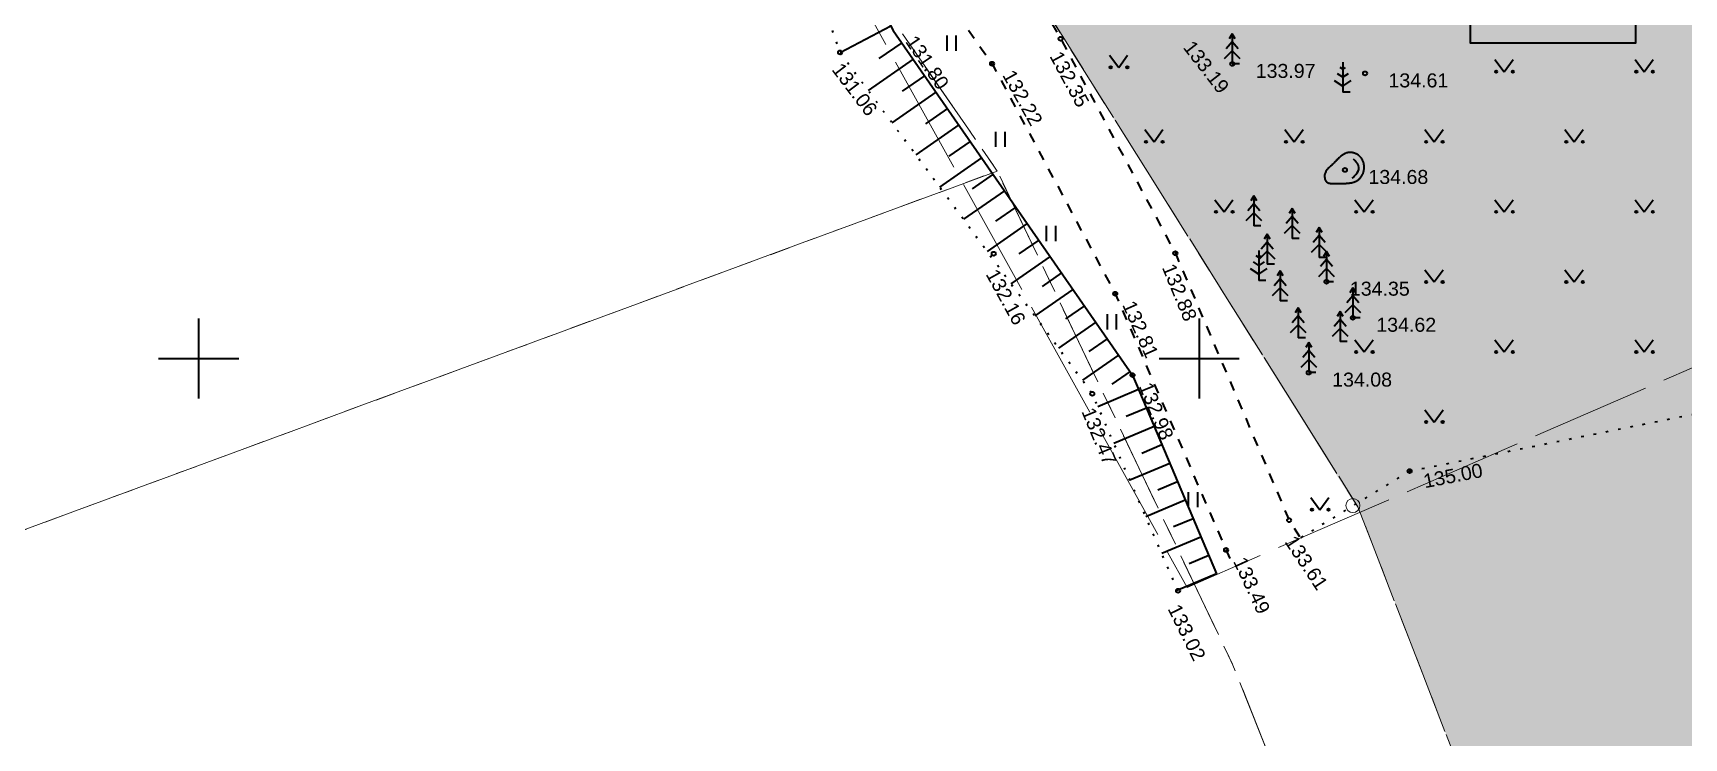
# Model space of a CAD drawing. Header units: millimetres. Extents: x 368386 to 996118, y -334862 to 250838.
# Drawn here: x 658828 to 741334, y -168663 to -133448 of the extents above; entities that cross this region are included whole.
import ezdxf

# ---------------------------------------------------------------- set-up
doc = ezdxf.new("R2010")
doc.units = ezdxf.units.MM
doc.header["$MEASUREMENT"] = 0
for name, pattern in [('KATASTRIPIIR', [7000, 4000, -1000, 1000, -1000]), ('KOLVIK', [625, 125, -500]), ('KRUUSKILL', [1000, 500, -500]), ('NOLVAALL', [600, 100, -500]), ('TOOPIIR', [7000, 6000, -1000])]:
    doc.linetypes.add(name, pattern=pattern)
for name, color, linetype, lineweight, true_color in [('New_       asendi fill_Pen_No__149', 7, 'Continuous', 25, 0x186722), ('New_MOOTPIIR#1_Pen_No__102', 7, 'Continuous', 13, 0xcccccc), ('New_PIIR#1_Pen_No__102', 7, 'Continuous', 13, 0xcccccc), ('New_PIIR#1_Pen_No__164', 7, 'Continuous', 13, 0xf27e39), ('New_PIIR#1_Pen_No__240', 7, 'Continuous', 0, 0xe8e8e8), ('New_RELJEEF_Pen_No__34', 7, 'Continuous', 35, 0xbd8b17)]:
    doc.layers.add(name, color=color, linetype=linetype, lineweight=lineweight, true_color=true_color)
for name, color, linetype, lineweight in [('New__PRONTEX_TEKST_Pen_No__7', 7, 'Continuous', 35), ('New_HALJASTUS#1_Pen_No__7', 7, 'Continuous', 35), ('New_korgus-EH2000#1_Pen_No__1', 7, 'Continuous', 13), ('New_korgus-EH2000#1_Pen_No__7', 7, 'Continuous', 35), ('New_PIIRIMLEITUD_Pen_No__1', 7, 'Continuous', 13), ('New_PUU_Pen_No__7', 7, 'Continuous', 35), ('New_TEE#1_Pen_No__7', 7, 'Continuous', 35), ('New_VORK#1_Pen_No__7', 7, 'Continuous', 35)]:
    doc.layers.add(name, color=color, linetype=linetype, lineweight=lineweight)
doc.styles.add('GENERATED_STYLE_1', font='arial.ttf')

msp = doc.modelspace()

# ---------------------------------------------------------------- hatches: boundary and pattern name
at = {"layer": 'New_       asendi fill_Pen_No__149', "linetype": 'Continuous', "lineweight": 0, "true_color": 0x061908}
h = msp.add_hatch(color=98, dxfattribs=at)
h.paths.add_polyline_path([(802345.63, -38322.05), (677945.63, -100972.05), (697685.63, -113562.05), (725141.88, -157386.04), (747105.63, -214022.05), (773035.63, -233162.05), (849485.63, -225922.05), (847735.63, -145332.05)])
h.paths.add_polyline_path([(757638.71, -147399.28, -0.00065641), (757597.25, -147430.15)], flags=0)
h.paths.add_polyline_path([(781623.18, -112523.26, 0.05995559), (781750.4, -112778.31, 0.78516634), (783932.82, -111999.14, 0.05995559), (783869.75, -111721.19, 1)], flags=0)

# ---------------------------------------------------------------- linework, layer by layer
at = {"layer": 'New__PRONTEX_TEKST_Pen_No__7', "color": 7, "linetype": 'Continuous', "lineweight": 35, "flags": 128}
msp.add_lwpolyline([(730673.06, -127844.65), (738915.55, -127844.65), (738915.55, -133946.75), (730673.06, -133946.75)], close=True, dxfattribs=at)
at = {"layer": 'New_HALJASTUS#1_Pen_No__7', "color": 7, "linetype": 'Continuous', "lineweight": 35}
for p, q in [((704489.36, -133578.39), (704489.36, -134339.5)), ((704944.41, -133578.39), (704944.41, -134339.5)), ((712622.93, -134556.02), (713086.33, -135162.73)), ((713086.33, -135162.73), (713531.91, -134556.02)), ((731887.22, -134775.35), (732350.63, -135382.05)), ((732350.63, -135382.05), (732796.21, -134775.35)), ((738887.22, -134775.35), (739350.63, -135382.05)), ((739350.63, -135382.05), (739796.21, -134775.35)), ((706933.14, -138376.55), (706933.14, -139137.67)), ((707388.2, -138376.55), (707388.2, -139137.67)), ((714387.22, -138275.35), (714850.63, -138882.05)), ((714850.63, -138882.05), (715296.21, -138275.35)), ((721387.22, -138275.35), (721850.63, -138882.05)), ((721850.63, -138882.05), (722296.21, -138275.35)), ((728387.22, -138275.35), (728850.63, -138882.05)), ((728850.63, -138882.05), (729296.21, -138275.35)), ((735387.22, -138275.35), (735850.63, -138882.05)), ((735850.63, -138882.05), (736296.21, -138275.35)), ((717887.22, -141775.35), (718350.63, -142382.05)), ((718350.63, -142382.05), (718796.21, -141775.35)), ((724887.22, -141775.35), (725350.63, -142382.05)), ((725350.63, -142382.05), (725796.21, -141775.35)), ((731887.22, -141775.35), (732350.63, -142382.05)), ((732350.63, -142382.05), (732796.21, -141775.35)), ((738887.22, -141775.35), (739350.63, -142382.05)), ((739350.63, -142382.05), (739796.21, -141775.35)), ((709466.34, -143085.31), (709466.34, -143846.43)), ((709921.39, -143085.31), (709921.39, -143846.43)), ((728387.22, -145275.35), (728850.63, -145882.05)), ((728850.63, -145882.05), (729296.21, -145275.35)), ((735387.22, -145275.35), (735850.63, -145882.05)), ((735850.63, -145882.05), (736296.21, -145275.35)), ((712506.17, -147496.05), (712506.17, -148257.17)), ((712961.23, -147496.05), (712961.23, -148257.17)), ((724887.22, -148775.35), (725350.63, -149382.05)), ((725350.63, -149382.05), (725796.21, -148775.35)), ((731887.22, -148775.35), (732350.63, -149382.05)), ((732350.63, -149382.05), (732796.21, -148775.35)), ((738887.22, -148775.35), (739350.63, -149382.05)), ((739350.63, -149382.05), (739796.21, -148775.35)), ((728387.22, -152275.35), (728850.63, -152882.05)), ((728850.63, -152882.05), (729296.21, -152275.35)), ((716559.28, -156377.13), (716559.28, -157138.25)), ((717014.34, -156377.13), (717014.34, -157138.25)), ((722679.41, -156652.62), (723142.81, -157259.33)), ((723142.81, -157259.33), (723588.39, -156652.62))]:
    msp.add_line(p, q, dxfattribs=at)
at = {"layer": 'New_HALJASTUS#1_Pen_No__7', "color": 7, "linetype": 'KOLVIK', "lineweight": 35, "flags": 128}
for points in [[(727624.63, -155333.05), (750207.63, -150802.05), (757265.63, -147705.05), (770554.63, -136355.05), (777349.63, -133529.05), (781463.63, -130246.05), (793458.63, -123169.05), (804966.63, -117898.05), (808673.49, -115841.54), (805401.63, -109757.05), (809824.63, -107170.05), (812831.63, -102597.05), (819997.63, -100451.05), (827966.9, -112692.07)], [(727624.63, -155333.05), (724788.63, -157055.05), (722172.4, -158676.76)]]:
    msp.add_lwpolyline(points, dxfattribs=at)
at = {"layer": 'New_HALJASTUS#1_Pen_No__7', "color": 7, "linetype": 'Continuous', "lineweight": 35}
for centre in [(712685.31, -135162.73), (713514.09, -135162.73), (731949.6, -135382.05), (732778.38, -135382.05), (738949.6, -135382.05), (739778.38, -135382.05), (714449.6, -138882.05), (715278.38, -138882.05), (721449.6, -138882.05), (722278.38, -138882.05), (728449.6, -138882.05), (729278.38, -138882.05), (735449.6, -138882.05), (736278.38, -138882.05), (717949.6, -142382.05), (718778.38, -142382.05), (724949.6, -142382.05), (725778.38, -142382.05), (731949.6, -142382.05), (732778.38, -142382.05), (738949.6, -142382.05), (739778.38, -142382.05), (728449.6, -145882.05), (729278.38, -145882.05), (735449.6, -145882.05), (736278.38, -145882.05), (724949.6, -149382.05), (725778.38, -149382.05), (731949.6, -149382.05), (732778.38, -149382.05), (738949.6, -149382.05), (739778.38, -149382.05), (728449.6, -152882.05), (729278.38, -152882.05), (722741.79, -157259.33), (723570.57, -157259.33)]:
    msp.add_circle(centre, 55.01, dxfattribs=at)
at = {"layer": 'New_korgus-EH2000#1_Pen_No__7', "color": 7, "linetype": 'Continuous', "lineweight": 35}
for centre in [(710179.63, -133734.05), (699157.63, -134418.05), (706755.63, -134981.05), (718760.63, -134989.05), (725393.63, -135464.05), (724392.63, -140288.05), (706839.63, -144470.05), (715914.63, -144448.05), (723466.63, -145869.05), (712909.63, -146470.05), (724787.63, -147672.05), (713773.63, -150538.05), (722581.63, -150411.05), (711764.63, -151468.05), (727624.63, -155333.05), (721602.63, -157783.05), (718448.63, -159272.05), (716049.63, -161310.05)]:
    msp.add_circle(centre, 100, dxfattribs=at)
at = {"layer": 'New_MOOTPIIR#1_Pen_No__102', "color": 254, "linetype": 'TOOPIIR', "lineweight": 13, "true_color": 0xcccccc, "flags": 128}
msp.add_lwpolyline([(666023.63, -103201.05), (685304.63, -114770.05), (695822.63, -123885.05), (716500.63, -161142.05), (837208.63, -108675.05), (806252.63, -29932.05)], close=True, dxfattribs=at)
at = {"layer": 'New_PIIR#1_Pen_No__102', "color": 254, "linetype": 'KATASTRIPIIR', "lineweight": 13, "true_color": 0xcccccc, "flags": 128}
msp.add_lwpolyline([(860535.63, -242022.05), (854885.63, -242762.05), (855315.63, -237532.05), (852705.63, -233572.05), (844285.63, -230452.05), (833425.63, -231082.05), (799515.63, -240292.05), (781125.63, -240992.05), (768135.63, -238902.05), (752375.63, -230352.05), (741445.63, -217912.05), (733335.63, -201682.05), (718795.63, -165022.05), (707015.63, -140342.05), (692155.63, -118842.05), (680215.63, -110272.05), (634625.63, -88992.05), (586155.63, -62102.05), (536825.63, -32082.05), (528865.63, -24412.05), (519115.63, -13552.05), (513965.63, -4142.05), (506455.63, 12657.95), (493685.63, 40907.95), (479385.63, 67587.95), (468135.63, 86957.95), (460385.63, 100357.95), (450865.63, 115877.95), (447095.63, 122017.95), (433645.63, 141007.95), (422785.63, 156437.95), (413565.63, 171597.95), (407105.63, 187117.95), (401305.63, 207387.95), (398235.63, 228527.95), (397065.63, 250837.95), (403255.63, 247467.95), (404205.63, 229117.95), (407185.63, 208637.95), (412585.63, 189547.95), (418925.63, 174327.95), (427805.63, 159727.95), (448945.63, 129797.95), (452115.63, 125327.95), (457565.63, 116427.95), (465535.63, 103427.95), (484575.63, 70507.95), (499065.63, 43567.95), (510825.63, 17567.95), (511925.63, 15117.95), (519345.63, -1472.05), (524045.63, -10062.05), (533185.63, -20242.05), (540515.63, -27302.05), (578445.63, -50432.05), (587305.63, -55802.05), (604535.63, -66232.05), (628685.63, -77922.05), (677945.63, -100972.05), (697685.63, -113562.05), (725035.63, -157112.05), (747105.63, -214022.05), (773035.63, -233162.05), (849485.63, -225922.05), (850265.63, -225902.05), (854245.63, -227602.05), (857075.63, -229242.05), (860055.63, -232532.05), (861015.63, -235192.05), (861325.63, -238452.05)], close=True, dxfattribs=at)
at = {"layer": 'New_PIIR#1_Pen_No__164', "color": 30, "linetype": 'KATASTRIPIIR', "lineweight": 13, "true_color": 0xf27e39, "flags": 128}
msp.add_lwpolyline([(747105.63, -214022.05), (725035.63, -157112.05), (697685.63, -113562.05), (677945.63, -100972.05), (802345.63, -38322.05), (847735.63, -145332.05), (849485.63, -225922.05), (773035.63, -233162.05)], close=True, dxfattribs=at)
at = {"layer": 'New_PIIR#1_Pen_No__240', "color": 254, "linetype": 'KATASTRIPIIR', "lineweight": 0, "true_color": 0xe8e8e8, "flags": 128}
for points in [[(368385.63, -77942.05), (373185.63, -77592.05), (584515.63, -62212.05), (586155.63, -62102.05), (634625.63, -88992.05), (680215.63, -110272.05), (692155.63, -118842.05), (707015.63, -140342.05), (616265.63, -173792.05), (550915.63, -201692.05), (515495.63, -247022.05), (512435.63, -308352.05), (514785.63, -309122.05), (519105.63, -315252.05), (518985.63, -316812.05), (518355.63, -317222.05), (517255.63, -317512.05), (514795.63, -317602.05), (513195.63, -317802.05), (512285.63, -318042.05), (511375.63, -319152.05), (510285.63, -320842.05), (509145.63, -323202.05), (508545.63, -325132.05), (507915.63, -327742.05), (507225.63, -327982.05), (505535.63, -327592.05), (504675.63, -326822.05), (503845.63, -324652.05), (503075.63, -322822.05), (501295.63, -319252.05), (500425.63, -318292.05), (499695.63, -317762.05), (498375.63, -317712.05), (492535.63, -318872.05), (491075.63, -319592.05), (490155.63, -320752.05), (489935.63, -322152.05), (490665.63, -323892.05), (492175.63, -325672.05), (493635.63, -326682.05), (497555.63, -327652.05), (498375.63, -328272.05), (498745.63, -329092.05), (498285.63, -330162.05), (497425.63, -331022.05), (495965.63, -331222.05), (494135.63, -331032.05), (492495.63, -330692.05), (490395.63, -330062.05), (485695.63, -330742.05), (484595.63, -330602.05), (482325.63, -329372.05), (478045.63, -324912.05), (477315.63, -323602.05), (477705.63, -319632.05), (476745.63, -314732.05), (475915.63, -313382.05), (474555.63, -311932.05), (473275.63, -310972.05), (467525.63, -308752.05), (464235.63, -306822.05), (463415.63, -304892.05), (463415.63, -302962.05), (464325.63, -301132.05), (465415.63, -300262.05), (467055.63, -299102.05), (467875.63, -297652.05), (468335.63, -295822.05), (467875.63, -294852.05), (466325.63, -293602.05), (464865.63, -292732.05), (462035.63, -291962.05), (460215.63, -291192.05), (459845.63, -289842.05), (460025.63, -288882.05), (461305.63, -287332.05), (461575.63, -285402.05), (461395.63, -283862.05), (460025.63, -282802.05), (457835.63, -282222.05), (455275.63, -283702.05), (450685.63, -283972.05), (447795.63, -283672.05), (446795.63, -283772.05), (445515.63, -284352.05), (444605.63, -285122.05), (444145.63, -287532.05), (444145.63, -289372.05), (446065.63, -291972.05), (446065.63, -294002.05), (445615.63, -295352.05), (443785.63, -296512.05), (440695.63, -297952.05), (438195.63, -300452.05), (436645.63, -300052.05), (434925.63, -298602.05), (434635.63, -296522.05), (427965.63, -289052.05), (427145.63, -272952.05), (423395.63, -267812.05), (414815.63, -266352.05), (403865.63, -251942.05), (396185.63, -238602.05), (398105.63, -228772.05), (397285.63, -216112.05), (396565.63, -207102.05), (398845.63, -200702.05), (413565.63, -185652.05), (415035.63, -181562.05), (406915.63, -173982.05), (405025.63, -168482.05), (404555.63, -161072.05), (393995.63, -152852.05), (391465.63, -146932.05), (394515.63, -131812.05), (389345.63, -117632.05), (387945.63, -108852.05), (390255.63, -101332.05), (390945.63, -95552.05), (386555.63, -90602.05), (380915.63, -88302.05), (374705.63, -87792.05), (371625.63, -86572.05)], [(512435.63, -308352.05), (515495.63, -247022.05), (550915.63, -201692.05), (616265.63, -173792.05), (707015.63, -140342.05), (718795.63, -165022.05), (733335.63, -201682.05), (741445.63, -217912.05), (752375.63, -230352.05), (768135.63, -238902.05), (781125.63, -240992.05), (799515.63, -240292.05), (833425.63, -231082.05), (844285.63, -230452.05), (852705.63, -233572.05), (855315.63, -237532.05), (854885.63, -242762.05), (853755.63, -241422.05), (848275.63, -239392.05), (843485.63, -241712.05), (837465.63, -246732.05), (836915.63, -248472.05), (838105.63, -250202.05), (839385.63, -251552.05), (839385.63, -253292.05), (838835.63, -255222.05), (838015.63, -256282.05), (834005.63, -259182.05), (832905.63, -260622.05), (832175.63, -262072.05), (830995.63, -263622.05), (829625.63, -264492.05), (827075.63, -265162.05), (821505.63, -266132.05), (819955.63, -267002.05), (816945.63, -270762.05), (807235.63, -279542.05), (801825.63, -286872.05), (795095.63, -292162.05), (791135.63, -293492.05), (786455.63, -293852.05), (782005.63, -297102.05), (779365.63, -297222.05), (775525.63, -295062.05), (771915.63, -289542.05), (769035.63, -288702.05), (764485.63, -289732.05), (758705.63, -292682.05), (752585.63, -294372.05), (749815.63, -298212.05), (744415.63, -300862.05), (731685.63, -301952.05), (724595.63, -303402.05), (706825.63, -312662.05), (705615.63, -316872.05), (704055.63, -319152.05), (700695.63, -319522.05), (693145.63, -311352.05), (690765.63, -309322.05), (687485.63, -307972.05), (683835.63, -302762.05), (683825.63, -301222.05), (684285.63, -298322.05), (684385.63, -296002.05), (683165.63, -294672.05), (682015.63, -294952.05), (678235.63, -298642.05), (674395.63, -299602.05), (671755.63, -300572.05), (671275.63, -302492.05), (671755.63, -305372.05), (670195.63, -306932.05), (665305.63, -307602.05), (663485.63, -307602.05), (662115.63, -308082.05), (661025.63, -308952.05), (661025.63, -309822.05), (662295.63, -310972.05), (664495.63, -312322.05), (664945.63, -313002.05), (665145.63, -314022.05), (665025.63, -316432.05), (663345.63, -317032.05), (659865.63, -317392.05), (655055.63, -317042.05), (649775.63, -318602.05), (641005.63, -322462.05), (637975.63, -324802.05), (636725.63, -328172.05), (631515.63, -334712.05), (630175.63, -334862.05), (627905.63, -333882.05), (619985.63, -329682.05), (615305.63, -329932.05), (583835.63, -329122.05), (578075.63, -326842.05), (575065.63, -326842.05), (570145.63, -328532.05), (554645.63, -332632.05), (551045.63, -332512.05), (550565.63, -329152.05), (552605.63, -324942.05), (552735.63, -321102.05), (546605.63, -314502.05), (541805.63, -313182.05), (536995.63, -314512.05), (532915.63, -316552.05), (530395.63, -316082.05), (529555.63, -313072.05), (530875.63, -310192.05), (532315.63, -308632.05), (531475.63, -306112.05), (529435.63, -303832.05), (526195.63, -302992.05), (522465.63, -304192.05), (518625.63, -304442.05), (516705.63, -305522.05), (515265.63, -307322.05), (514785.63, -309122.05)]]:
    msp.add_lwpolyline(points, close=True, dxfattribs=at)
at = {"layer": 'New_PIIRIMLEITUD_Pen_No__1', "color": 7, "linetype": 'Continuous', "lineweight": 13}
msp.add_circle((724788.63, -157055.05), 350, dxfattribs=at)
msp.add_circle((724788.63, -157055.05), 350, dxfattribs=at)
at = {"layer": 'New_PUU_Pen_No__7', "color": 7, "linetype": 'Continuous', "lineweight": 35}
for p, q in [((718760.63, -133489.05), (718610.63, -133739.05)), ((718910.63, -133739.05), (718760.63, -133489.05)), ((718760.63, -133489.05), (718760.63, -134989.05)), ((718760.63, -134339.05), (718360.63, -134739.05)), ((718760.63, -133889.05), (718460.63, -134239.05)), ((719060.63, -134239.05), (718760.63, -133889.05)), ((719160.63, -134739.05), (718760.63, -134339.05)), ((719120.63, -134989.05), (718760.63, -134989.05)), ((724284.63, -135260.05), (724160.21, -135177.11)), ((724284.63, -134910.05), (724284.63, -136410.05)), ((724409.04, -135177.11), (724284.63, -135260.05)), ((723860.36, -135820.7), (724284.63, -136103.55)), ((724284.63, -135660.05), (724018.02, -135482.31)), ((724551.24, -135482.31), (724284.63, -135660.05)), ((724284.63, -136103.55), (724708.89, -135820.7)), ((724644.63, -136410.05), (724284.63, -136410.05)), ((719835.63, -141578.05), (719685.63, -141828.05)), ((719985.63, -141828.05), (719835.63, -141578.05)), ((719835.63, -141578.05), (719835.63, -143078.05)), ((719835.63, -142428.05), (719435.63, -142828.05)), ((719835.63, -141978.05), (719535.63, -142328.05)), ((720135.63, -142328.05), (719835.63, -141978.05)), ((720235.63, -142828.05), (719835.63, -142428.05)), ((721745.63, -142614.05), (721445.63, -142964.05)), ((721745.63, -142214.05), (721595.63, -142464.05)), ((721895.63, -142464.05), (721745.63, -142214.05)), ((721745.63, -142214.05), (721745.63, -143714.05)), ((722045.63, -142964.05), (721745.63, -142614.05)), ((720195.63, -143078.05), (719835.63, -143078.05)), ((720507.63, -143495.05), (720357.63, -143745.05)), ((720657.63, -143745.05), (720507.63, -143495.05)), ((720507.63, -143495.05), (720507.63, -144995.05)), ((721745.63, -143064.05), (721345.63, -143464.05)), ((722145.63, -143464.05), (721745.63, -143064.05)), ((723101.63, -143560.05), (722801.63, -143910.05)), ((723101.63, -143160.05), (722951.63, -143410.05)), ((723251.63, -143410.05), (723101.63, -143160.05)), ((723101.63, -143160.05), (723101.63, -144660.05)), ((723401.63, -143910.05), (723101.63, -143560.05)), ((720081.63, -144304.05), (720081.63, -145804.05)), ((720507.63, -144345.05), (720107.63, -144745.05)), ((720507.63, -143895.05), (720207.63, -144245.05)), ((720807.63, -144245.05), (720507.63, -143895.05)), ((720907.63, -144745.05), (720507.63, -144345.05)), ((722105.63, -143714.05), (721745.63, -143714.05)), ((723101.63, -144010.05), (722701.63, -144410.05)), ((723501.63, -144410.05), (723101.63, -144010.05)), ((723466.63, -144369.05), (723316.63, -144619.05)), ((723616.63, -144619.05), (723466.63, -144369.05)), ((723466.63, -144369.05), (723466.63, -145869.05)), ((720081.63, -145054.05), (719815.02, -144876.31)), ((720081.63, -144654.05), (719957.21, -144571.11)), ((720206.04, -144571.11), (720081.63, -144654.05)), ((720348.24, -144876.31), (720081.63, -145054.05)), ((720867.63, -144995.05), (720507.63, -144995.05)), ((723461.63, -144660.05), (723101.63, -144660.05)), ((723466.63, -144769.05), (723166.63, -145119.05)), ((723766.63, -145119.05), (723466.63, -144769.05)), ((719657.36, -145214.7), (720081.63, -145497.55)), ((720081.63, -145497.55), (720505.89, -145214.7)), ((720441.63, -145804.05), (720081.63, -145804.05)), ((721155.63, -145725.05), (720855.63, -146075.05)), ((721155.63, -145325.05), (721005.63, -145575.05)), ((721305.63, -145575.05), (721155.63, -145325.05)), ((721155.63, -145325.05), (721155.63, -146825.05)), ((721455.63, -146075.05), (721155.63, -145725.05)), ((723466.63, -145219.05), (723066.63, -145619.05)), ((723866.63, -145619.05), (723466.63, -145219.05)), ((723826.63, -145869.05), (723466.63, -145869.05)), ((721155.63, -146175.05), (720755.63, -146575.05)), ((721555.63, -146575.05), (721155.63, -146175.05)), ((721515.63, -146825.05), (721155.63, -146825.05)), ((724787.63, -146572.05), (724487.63, -146922.05)), ((724787.63, -146172.05), (724637.63, -146422.05)), ((724937.63, -146422.05), (724787.63, -146172.05)), ((724787.63, -146172.05), (724787.63, -147672.05)), ((725087.63, -146922.05), (724787.63, -146572.05)), ((722056.63, -147576.05), (721756.63, -147926.05)), ((722056.63, -147176.05), (721906.63, -147426.05)), ((722206.63, -147426.05), (722056.63, -147176.05)), ((722056.63, -147176.05), (722056.63, -148676.05)), ((722356.63, -147926.05), (722056.63, -147576.05)), ((724148.63, -147351.05), (723998.63, -147601.05)), ((724298.63, -147601.05), (724148.63, -147351.05)), ((724148.63, -147351.05), (724148.63, -148851.05)), ((724787.63, -147022.05), (724387.63, -147422.05)), ((725187.63, -147422.05), (724787.63, -147022.05)), ((725147.63, -147672.05), (724787.63, -147672.05)), ((722056.63, -148026.05), (721656.63, -148426.05)), ((722456.63, -148426.05), (722056.63, -148026.05)), ((724148.63, -148201.05), (723748.63, -148601.05)), ((724148.63, -147751.05), (723848.63, -148101.05)), ((724448.63, -148101.05), (724148.63, -147751.05)), ((724548.63, -148601.05), (724148.63, -148201.05)), ((722416.63, -148676.05), (722056.63, -148676.05)), ((722581.63, -149311.05), (722281.63, -149661.05)), ((722581.63, -148911.05), (722431.63, -149161.05)), ((722731.63, -149161.05), (722581.63, -148911.05)), ((722581.63, -148911.05), (722581.63, -150411.05)), ((722881.63, -149661.05), (722581.63, -149311.05)), ((724508.63, -148851.05), (724148.63, -148851.05)), ((722581.63, -149761.05), (722181.63, -150161.05)), ((722981.63, -150161.05), (722581.63, -149761.05)), ((722941.63, -150411.05), (722581.63, -150411.05))]:
    msp.add_line(p, q, dxfattribs=at)
at = {"layer": 'New_RELJEEF_Pen_No__34', "color": 42, "linetype": 'Continuous', "lineweight": 35, "true_color": 0xbd8b17}
for p, q in [((701693.59, -133098.93), (699169.88, -134434.62)), ((702238.46, -133935.82), (701103.06, -134724.7)), ((702809.05, -134757.06), (700562.46, -136317.98)), ((703379.64, -135578.29), (702268.45, -136350.35)), ((703950.23, -136399.53), (701752.05, -137926.82)), ((704520.82, -137220.76), (703433.84, -137976)), ((705091.42, -138042), (702941.65, -139535.65)), ((705662.01, -138863.23), (704599.22, -139601.65)), ((706232.6, -139684.47), (704131.24, -141144.48)), ((706803.19, -140505.7), (705764.61, -141227.3)), ((707373.78, -141326.94), (705320.83, -142753.32)), ((707944.37, -142148.17), (706930, -142852.95)), ((708514.96, -142969.41), (706510.42, -144362.15)), ((709085.55, -143790.64), (708095.39, -144478.6)), ((709656.14, -144611.87), (707700.02, -145970.98)), ((710226.73, -145433.11), (709260.77, -146104.25)), ((710797.32, -146254.34), (708889.61, -147579.81)), ((711367.91, -147075.58), (710426.16, -147729.9)), ((711938.5, -147896.81), (710079.2, -149188.65)), ((712509.09, -148718.05), (711591.55, -149355.56)), ((713079.68, -149539.28), (711268.8, -150797.48)), ((713650.28, -150360.52), (712741.31, -150992.06)), ((714078.61, -151260.1), (712047.59, -152117.98)), ((714467.71, -152181.3), (713457.26, -152608.1)), ((714856.81, -153102.49), (712846.01, -153951.83)), ((715245.92, -154023.69), (714245.57, -154446.22)), ((715635.02, -154944.88), (713644.43, -155785.68)), ((716024.12, -155866.08), (715033.88, -156284.34)), ((716413.22, -156787.27), (714442.85, -157619.53)), ((716802.32, -157708.47), (715822.19, -158122.46)), ((717191.42, -158629.66), (715241.27, -159453.38)), ((717580.52, -159550.86), (716610.5, -159960.58)), ((717969.63, -160472.05), (716039.69, -161287.23))]:
    msp.add_line(p, q, dxfattribs=at)
at = {"layer": 'New_RELJEEF_Pen_No__34', "color": 42, "linetype": 'Continuous', "lineweight": 35, "true_color": 0xbd8b17, "flags": 128}
for points in [[(665611.63, -103328.05), (677554.63, -108363.05), (684167.63, -112401.05), (696564.63, -123408.05), (701810.63, -133320.05), (713773.63, -150538.05), (717969.63, -160472.05)], [(724752.63, -140703.05), (724795.27, -140657.82), (724863.61, -140584.82), (724931.59, -140511.48), (724999.19, -140437.79), (725055.5, -140355.86), (725080.8, -140259.49), (725081.02, -140159.69), (725060, -140062.12), (725017.62, -139971.83), (724954.8, -139894.15), (724888.97, -139818.88), (724823.02, -139743.71)]]:
    msp.add_lwpolyline(points, dxfattribs=at)
at = {"layer": 'New_RELJEEF_Pen_No__34', "color": 42, "linetype": 'NOLVAALL', "lineweight": 35, "true_color": 0xbd8b17, "flags": 128}
msp.add_lwpolyline([(716049.63, -161310.05), (711764.63, -151468.05), (699157.63, -134418.05), (695781.63, -124504.05), (683478.63, -113641.05), (677043.63, -109731.05), (665525.63, -104401.05)], dxfattribs=at)
at = {"layer": 'New_RELJEEF_Pen_No__34', "color": 42, "linetype": 'Continuous', "lineweight": 35, "true_color": 0xbd8b17, "flags": 128}
msp.add_lwpolyline([(723367.63, -140573.2), (723367.8, -140578.92), (723368.53, -140594.74), (723370.17, -140618.63), (723373.05, -140648.58), (723377.5, -140682.57), (723383.85, -140718.57), (723392.45, -140754.57), (723403.62, -140788.55), (723417.61, -140818.87), (723434.25, -140845.42), (723453.3, -140868.49), (723474.5, -140888.34), (723497.59, -140905.27), (723522.32, -140919.53), (723548.43, -140931.43), (723575.66, -140941.22), (723603.8, -140949.18), (723632.7, -140955.52), (723662.25, -140960.45), (723692.36, -140964.17), (723722.9, -140966.89), (723753.77, -140968.81), (723784.86, -140970.15), (723816.07, -140971.09), (723847.3, -140971.82), (723878.53, -140972.38), (723909.77, -140972.77), (723941.01, -140973), (723972.26, -140973.07), (724003.5, -140973), (724034.74, -140972.8), (724065.98, -140972.46), (724097.23, -140971.99), (724128.46, -140971.4), (724159.7, -140970.68), (724190.93, -140969.81), (724222.16, -140968.81), (724253.38, -140967.66), (724284.59, -140966.36), (724315.8, -140964.9), (724347, -140963.28), (724378.19, -140961.48), (724409.36, -140959.5), (724440.52, -140957.31), (724471.66, -140954.91), (724502.77, -140952.28), (724533.86, -140949.4), (724564.93, -140946.26), (724595.95, -140942.83), (724626.91, -140939.03), (724657.77, -140934.77), (724688.48, -140929.93), (724719, -140924.43), (724749.31, -140918.16), (724779.36, -140911.03), (724809.11, -140902.94), (724838.52, -140893.8), (724867.54, -140883.59), (724896.11, -140872.29), (724924.18, -140859.9), (724951.68, -140846.4), (724978.56, -140831.77), (725004.77, -140816.02), (725030.24, -140799.12), (725054.93, -140781.07), (725078.8, -140761.92), (725101.84, -140741.73), (725124.03, -140720.56), (725145.33, -140698.46), (725165.74, -140675.5), (725185.23, -140651.72), (725203.77, -140627.2), (725221.35, -140601.98), (725237.93, -140576.1), (725253.47, -140549.6), (725267.96, -140522.52), (725281.34, -140494.89), (725293.59, -140466.76), (725304.68, -140438.15), (725314.57, -140409.11), (725323.24, -140379.68), (725330.71, -140349.89), (725337, -140319.81), (725342.15, -140289.47), (725346.17, -140258.93), (725349.11, -140228.23), (725350.98, -140197.42), (725351.82, -140166.56), (725351.64, -140135.68), (725350.43, -140104.84), (725348.16, -140074.08), (725344.81, -140043.45), (725340.34, -140013), (725334.73, -139982.76), (725327.96, -139952.79), (725320, -139923.14), (725310.82, -139893.85), (725300.44, -139864.97), (725288.86, -139836.58), (725276.1, -139808.72), (725262.17, -139781.45), (725247.07, -139754.83), (725230.83, -139728.92), (725213.45, -139703.78), (725194.95, -139679.46), (725175.37, -139656), (725154.76, -139633.42), (725133.17, -139611.75), (725110.66, -139591.02), (725087.26, -139571.26), (725063.02, -139552.5), (725038.01, -139534.76), (725012.26, -139518.07), (724985.83, -139502.47), (724958.77, -139488), (724931.13, -139474.67), (724902.96, -139462.53), (724874.32, -139451.6), (724845.26, -139441.92), (724815.83, -139433.53), (724786.09, -139426.46), (724756.1, -139420.76), (724725.94, -139416.5), (724695.68, -139413.73), (724665.38, -139412.51), (724635.13, -139412.89), (724604.98, -139414.95), (724575.02, -139418.73), (724545.31, -139424.27), (724515.87, -139431.46), (724486.73, -139440.19), (724457.9, -139450.32), (724429.41, -139461.73), (724401.28, -139474.28), (724373.53, -139487.87), (724346.18, -139502.35), (724319.25, -139517.61), (724292.75, -139533.62), (724266.67, -139550.35), (724241.04, -139567.77), (724215.84, -139585.85), (724191.1, -139604.57), (724166.8, -139623.9), (724142.96, -139643.81), (724119.57, -139664.27), (724096.59, -139685.22), (724073.96, -139706.6), (724051.62, -139728.33), (724029.53, -139750.34), (724007.61, -139772.58), (723985.83, -139794.97), (723964.12, -139817.44), (723942.43, -139839.94), (723920.73, -139862.42), (723898.98, -139884.84), (723877.14, -139907.17), (723855.2, -139929.38), (723833.11, -139951.42), (723810.84, -139973.27), (723788.37, -139994.88), (723765.63, -140016.26), (723742.52, -140037.59), (723718.89, -140059.06), (723694.62, -140080.9), (723669.57, -140103.31), (723643.6, -140126.5), (723616.58, -140150.68), (723588.39, -140176.07), (723559, -140203.11), (723528.9, -140233.25), (723498.71, -140268.17), (723469.03, -140309.54), (723440.47, -140359.05), (723413.64, -140418.37), (723389.16, -140489.2)], close=True, dxfattribs=at)
at = {"layer": 'New_TEE#1_Pen_No__7', "color": 7, "linetype": 'KRUUSKILL', "lineweight": 35, "flags": 128}
for points in [[(711080.63, -94483.05), (707396.63, -100811.05), (705037.63, -107149.05), (703310.63, -112456.05), (702525.63, -117148.05), (703467.63, -122000.05), (710179.63, -133734.05), (715914.63, -144448.05), (721602.63, -157783.05), (722142.63, -158630.05)], [(667196.89, -102588.03), (679048.63, -108324.05), (688736.63, -114584.05), (699931.63, -125232.05), (706755.63, -134981.05), (712909.63, -146470.05), (718821.28, -160133.35)]]:
    msp.add_lwpolyline(points, dxfattribs=at)
at = {"layer": 'New_VORK#1_Pen_No__7', "color": 7, "linetype": 'Continuous', "lineweight": 35}
for p, q in [((667105.63, -147701.87), (667105.63, -151702.23)), ((717105.63, -147701.87), (717105.63, -151702.23)), ((665105.45, -149702.05), (669105.8, -149702.05)), ((715105.45, -149702.05), (719105.8, -149702.05))]:
    msp.add_line(p, q, dxfattribs=at)

# ---------------------------------------------------------------- texts
at = {"layer": 'New_korgus-EH2000#1_Pen_No__1', "color": 7, "linetype": 'Continuous', "lineweight": 13, "char_height": 700, "attachment_point": 1, "style": 'GENERATED_STYLE_1'}
for s, insert, rotation in [('\\A1;{\\pql;\\fArial|b0|i0|c0|p34; 131.80 }', (702820.51, -133256.81), 304.0984734), ('\\A1;{\\pql;\\fArial|b0|i0|c0|p34; 132.35 }', (710098.74, -134029.56), 298.356062), ('\\A1;{\\pql;\\fArial|b0|i0|c0|p34; 133.19 }', (716658.39, -133533.09), 307.7774437), ('\\A1;{\\pql;\\fArial|b0|i0|c0|p34; 131.06 }', (699106.94, -134640.17), 307.0808813), ('\\A1;{\\pql;\\fArial|b0|i0|c0|p34; 132.22 }', (707729.63, -134967.97), 299.150742), ('\\A1;{\\pql;\\fArial|b0|i0|c0|p34; 132.88 }', (715775.88, -144635.69), 292.4908837), ('\\A1;{\\pql;\\fArial|b0|i0|c0|p34; 132.16 }', (706901.11, -144916.23), 298.8218007), ('\\A1;{\\pql;\\fArial|b0|i0|c0|p34; 132.81 }', (713776.09, -146487.45), 293.9531481), ('\\A1;{\\pql;\\fArial|b0|i0|c0|p34; 132.98 }', (714626.11, -150564.86), 292.0765584), ('\\A1;{\\pql;\\fArial|b0|i0|c0|p34; 132.47 }', (711752.1, -151826.43), 292.5766045), ('\\A1;{\\pql;\\fArial|b0|i0|c0|p34; 135.00 }', (727986.28, -155553.91), 11.0554637), ('\\A1;{\\pql;\\fArial|b0|i0|c0|p34; 133.61 }', (721779.69, -158244.46), 303.6188396), ('\\A1;{\\pql;\\fArial|b0|i0|c0|p34; 133.49 }', (719309.58, -159291.63), 294.9209383), ('\\A1;{\\pql;\\fArial|b0|i0|c0|p34; 133.02 }', (716024.64, -161648.31), 296.1573576)]:
    msp.add_mtext(s, dxfattribs=dict(at, insert=insert, rotation=rotation))
for s, insert in [('\\A1;{\\pql;\\fArial|b0|i0|c0|p34; 133.97 }', (719660.63, -134989.05)), ('\\A1;{\\pql;\\fArial|b0|i0|c0|p34; 134.61 }', (726293.63, -135464.05)), ('\\A1;{\\pql;\\fArial|b0|i0|c0|p34; 134.68 }', (725292.63, -140288.05)), ('\\A1;{\\pql;\\fArial|b0|i0|c0|p34; 134.35 }', (724366.63, -145869.05)), ('\\A1;{\\pql;\\fArial|b0|i0|c0|p34; 134.62 }', (725687.63, -147672.05)), ('\\A1;{\\pql;\\fArial|b0|i0|c0|p34; 134.08 }', (723481.63, -150411.05))]:
    msp.add_mtext(s, dxfattribs=dict(at, insert=insert))

doc.saveas('drawing.dxf')
